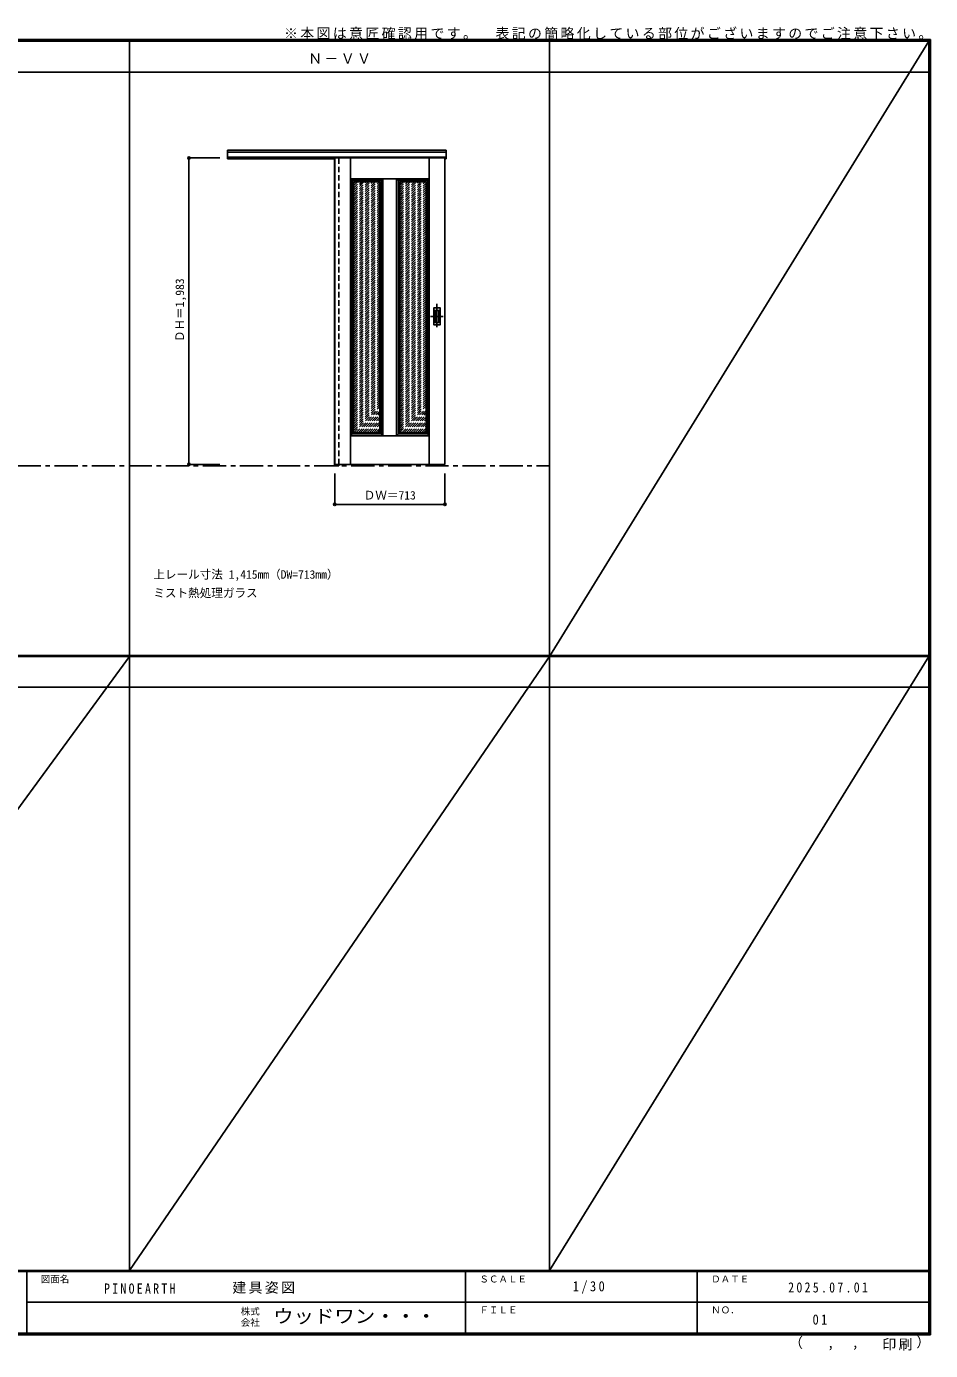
# Model space of a CAD drawing. Units: millimetres, scale not verified. Extents: x -6000 to 5700, y -4307 to 4260.
# Drawn here: x -152 to 5700, y -4307 to 4260 of the extents above; entities that cross this region are included whole.
import ezdxf
from ezdxf.enums import TextEntityAlignment as Align

# ---------------------------------------------------------------- set-up
doc = ezdxf.new("R2010")
doc.units = ezdxf.units.MM
doc.header["$LTSCALE"] = 30
doc.header["$PDMODE"] = 32
doc.header["$PDSIZE"] = 15
doc.linetypes.add('CHAIN1', pattern=[8, 5, -1, 1, -1])
doc.linetypes.add('DASHED1', pattern=[1.8, 1.2, -0.6])
for name, color, linetype in [('0-1_通り芯', 4, 'CHAIN1'), ('0-2_扉', 3, 'Continuous'), ('0-3_仕上げ', 7, 'Continuous'), ('0-4_枠', 3, 'Continuous'), ('0-6_引手', 3, 'Continuous'), ('0-A_文字', 7, 'Continuous'), ('0-B_寸法', 4, 'Continuous'), ('0-C_ハッチ', 4, 'DASHED1'), ('F-0_補助線', 7, 'Continuous'), ('F-1_枠', 6, 'Continuous'), ('F-A_文字', 7, 'Continuous')]:
    doc.layers.add(name, color=color, linetype=linetype)
doc.styles.add('ＭＳ ゴシック', font='')
doc.styles.get('ＭＳ ゴシック').set_extended_font_data('MS Gothic')

msp = doc.modelspace()

# ---------------------------------------------------------------- linework, layer by layer
at = {"layer": '0-1_通り芯'}
for p, q in [((2505.25, 2465.5), (2505.25, 2303.5)), ((2546.25, 2384.5), (2464.25, 2384.5))]:
    msp.add_line(p, q, dxfattribs=at)
at = {"layer": '0-1_通り芯', "color": 7}
msp.add_line((-5490, 1418), (3233.5, 1418), dxfattribs=at)
at = {"layer": '0-2_扉', "color": 4, "linetype": 'DASHED1'}
msp.add_line((1843.25, 3410), (1843.25, 3406), dxfattribs=at)
at = {"layer": '0-2_扉'}
for p, q in [((1843.25, 3410), (1843.25, 1427)), ((1843.25, 3410), (2556.25, 3410)), ((2556.25, 1427), (2556.25, 3410)), ((1843.25, 1427), (2556.25, 1427))]:
    msp.add_line(p, q, dxfattribs=at)
at = {"layer": '0-3_仕上げ'}
for p, q in [((1944.75, 1427), (1944.75, 3410)), ((2454.75, 1427), (2454.75, 3410)), ((2454.75, 3275), (1944.75, 3275)), ((1944.75, 3275), (1956.75, 3263)), ((2155.75, 3275), (2143.75, 3263)), ((2155.75, 1612), (2155.75, 3275)), ((2243.75, 1612), (2243.75, 3275)), ((2243.75, 3275), (2255.75, 3263)), ((2454.75, 3275), (2442.75, 3263)), ((1956.75, 1624), (1944.75, 1612)), ((2454.75, 1612), (1944.75, 1612)), ((2143.75, 1624), (2155.75, 1612)), ((2255.75, 1624), (2243.75, 1612)), ((2442.75, 1624), (2454.75, 1612))]:
    msp.add_line(p, q, dxfattribs=at)
at = {"layer": '0-3_仕上げ', "color": 3}
for p, q in [((1956.75, 1624), (1956.75, 3263)), ((1956.75, 3263), (2143.75, 3263)), ((2143.75, 1624), (2143.75, 3263)), ((2255.75, 1624), (2255.75, 3263)), ((2442.75, 3263), (2255.75, 3263)), ((2442.75, 1624), (2442.75, 3263)), ((1956.75, 1624), (2143.75, 1624)), ((2442.75, 1624), (2255.75, 1624))]:
    msp.add_line(p, q, dxfattribs=at)
at = {"layer": '0-3_仕上げ', "color": 4}
for p, q in [((1964.75, 1632), (1964.75, 3255)), ((1964.75, 3255), (2135.75, 3255)), ((2135.75, 1632), (2135.75, 3255)), ((2263.75, 1632), (2263.75, 3255)), ((2434.75, 3255), (2263.75, 3255)), ((2434.75, 1632), (2434.75, 3255)), ((1964.75, 1632), (2135.75, 1632)), ((2434.75, 1632), (2263.75, 1632))]:
    msp.add_line(p, q, dxfattribs=at)
at = {"layer": '0-4_枠'}
for p, q in [((1149.25, 3460), (2564.25, 3460)), ((1149.25, 3403), (1149.25, 3460)), ((1149.25, 3447), (2564.25, 3447)), ((2564.25, 3403), (2564.25, 3460)), ((1149.25, 3415), (2564.25, 3415)), ((1149.25, 3403), (1843.25, 3403)), ((1842.25, 3415), (1842.25, 1418)), ((1870.25, 3410), (1870.25, 3415)), ((2556.25, 3403), (2564.25, 3403)), ((1842.25, 1418), (1870.25, 1418)), ((1870.25, 1427), (1870.25, 1418))]:
    msp.add_line(p, q, dxfattribs=at)
at = {"layer": '0-4_枠', "color": 4, "linetype": 'DASHED1'}
msp.add_line((1870.25, 1427), (1870.25, 3410), dxfattribs=at)
at = {"layer": '0-6_引手'}
for p, q in [((2484.25, 2438), (2484.25, 2331)), ((2485.75, 2439.5), (2524.75, 2439.5)), ((2526.25, 2331), (2526.25, 2438)), ((2485.75, 2329.5), (2524.75, 2329.5))]:
    msp.add_line(p, q, dxfattribs=at)
at = {"layer": '0-6_引手', "color": 7}
for p, q in [((2492.75, 2422), (2492.75, 2347)), ((2494.25, 2423.5), (2516.25, 2423.5)), ((2517.75, 2347), (2517.75, 2422)), ((2494.25, 2345.5), (2516.25, 2345.5))]:
    msp.add_line(p, q, dxfattribs=at)
at = {"layer": '0-6_引手'}
for centre, start, end in [((2485.75, 2438), 90, 180), ((2524.75, 2438), 0, 90), ((2485.75, 2331), 180, 270), ((2524.75, 2331), 270, 0)]:
    msp.add_arc(centre, 1.5, start, end, dxfattribs=at)
at = {"layer": '0-6_引手', "color": 7}
for centre, start, end in [((2494.25, 2422), 90, 180), ((2516.25, 2422), 0, 90), ((2494.25, 2347), 180, 270), ((2516.25, 2347), 270, 0)]:
    msp.add_arc(centre, 1.5, start, end, dxfattribs=at)
at = {"layer": '0-B_寸法'}
for p, q in [((899.25, 3410), (899.25, 1427)), ((899.25, 3410), (1099.25, 3410)), ((899.25, 1427), (1099.25, 1427)), ((1843.25, 1168), (1843.25, 1368)), ((2556.25, 1168), (2556.25, 1368)), ((2556.25, 1168), (1843.25, 1168))]:
    msp.add_line(p, q, dxfattribs=at)
at = {"layer": '0-B_寸法', "color": 7}
for p in [(899.25, 3410), (899.25, 1427), (1843.25, 1168), (2556.25, 1168)]:
    msp.add_point(p, dxfattribs=at)
at = {"layer": '0-C_ハッチ'}
for p, q in [((1964.75, 3242.67), (1977.08, 3255)), ((1964.75, 3087.1), (2132.65, 3255)), ((1964.75, 3228.53), (1991.22, 3255)), ((1964.75, 3214.38), (2005.37, 3255)), ((1964.75, 3200.24), (2019.51, 3255)), ((1964.75, 3186.1), (2033.65, 3255)), ((1964.75, 3171.96), (2047.79, 3255)), ((1964.75, 3157.82), (2061.94, 3255)), ((1964.75, 3143.67), (2076.08, 3255)), ((1964.75, 3129.53), (2090.22, 3255)), ((1964.75, 3115.39), (2104.36, 3255)), ((1964.75, 3101.25), (2118.5, 3255)), ((1964.75, 3072.96), (2135.75, 3243.96)), ((1964.75, 3058.82), (2135.75, 3229.82)), ((1964.75, 3044.68), (2135.75, 3215.68)), ((1964.75, 3030.54), (2135.75, 3201.54)), ((1964.75, 3016.39), (2135.75, 3187.39)), ((1964.75, 3002.25), (2135.75, 3173.25)), ((2263.75, 3244.68), (2274.07, 3255)), ((2263.75, 3089.12), (2429.63, 3255)), ((2263.75, 3230.54), (2288.21, 3255)), ((2263.75, 3216.4), (2302.35, 3255)), ((2263.75, 3202.26), (2316.49, 3255)), ((2263.75, 3188.11), (2330.64, 3255)), ((2263.75, 3173.97), (2344.78, 3255)), ((2263.75, 3159.83), (2358.92, 3255)), ((2263.75, 3145.69), (2373.06, 3255)), ((2263.75, 3131.55), (2387.2, 3255)), ((2263.75, 3117.4), (2401.35, 3255)), ((2263.75, 3103.26), (2415.49, 3255)), ((2263.75, 3074.98), (2434.75, 3245.98)), ((2263.75, 3060.84), (2434.75, 3231.84)), ((2263.75, 3046.69), (2434.75, 3217.69)), ((2263.75, 3032.55), (2434.75, 3203.55)), ((2263.75, 3018.41), (2434.75, 3189.41)), ((2263.75, 3004.27), (2434.75, 3175.27)), ((1964.75, 2988.11), (2135.75, 3159.11)), ((1964.75, 2973.97), (2135.75, 3144.97)), ((1964.75, 2959.83), (2135.75, 3130.83)), ((1964.75, 2945.68), (2135.75, 3116.68)), ((1964.75, 2931.54), (2135.75, 3102.54)), ((1964.75, 2917.4), (2135.75, 3088.4)), ((2263.75, 2990.12), (2434.75, 3161.12)), ((2263.75, 2975.98), (2434.75, 3146.98)), ((2263.75, 2961.84), (2434.75, 3132.84)), ((2263.75, 2947.7), (2434.75, 3118.7)), ((2263.75, 2933.56), (2434.75, 3104.56)), ((2263.75, 2919.41), (2434.75, 3090.41)), ((1964.75, 2903.26), (2135.75, 3074.26)), ((1964.75, 2889.11), (2135.75, 3060.11)), ((1964.75, 2874.97), (2135.75, 3045.97)), ((1964.75, 2860.83), (2135.75, 3031.83)), ((1964.75, 2846.69), (2135.75, 3017.69)), ((1964.75, 2832.55), (2135.75, 3003.55)), ((2263.75, 2905.27), (2434.75, 3076.27)), ((2263.75, 2891.13), (2434.75, 3062.13)), ((2263.75, 2876.99), (2434.75, 3047.99)), ((2263.75, 2862.85), (2434.75, 3033.85)), ((2263.75, 2848.7), (2434.75, 3019.7)), ((2263.75, 2834.56), (2434.75, 3005.56)), ((1964.75, 2818.4), (2135.75, 2989.4)), ((1964.75, 2804.26), (2135.75, 2975.26)), ((1964.75, 2790.12), (2135.75, 2961.12)), ((1964.75, 2775.98), (2135.75, 2946.98)), ((1964.75, 2761.84), (2135.75, 2932.84)), ((1964.75, 2747.69), (2135.75, 2918.69)), ((2263.75, 2820.42), (2434.75, 2991.42)), ((2263.75, 2806.28), (2434.75, 2977.28)), ((2263.75, 2792.13), (2434.75, 2963.13)), ((2263.75, 2777.99), (2434.75, 2948.99)), ((2263.75, 2763.85), (2434.75, 2934.85)), ((2263.75, 2749.71), (2434.75, 2920.71)), ((1964.75, 2733.55), (2135.75, 2904.55)), ((1964.75, 2719.41), (2135.75, 2890.41)), ((1964.75, 2705.27), (2135.75, 2876.27)), ((1964.75, 2691.12), (2135.75, 2862.12)), ((1964.75, 2676.98), (2135.75, 2847.98)), ((1964.75, 2662.84), (2135.75, 2833.84)), ((2263.75, 2735.57), (2434.75, 2906.57)), ((2263.75, 2721.42), (2434.75, 2892.42)), ((2263.75, 2707.28), (2434.75, 2878.28)), ((2263.75, 2693.14), (2434.75, 2864.14)), ((2263.75, 2679), (2434.75, 2850)), ((2263.75, 2664.86), (2434.75, 2835.86)), ((1964.75, 2648.7), (2135.75, 2819.7)), ((1964.75, 2634.56), (2135.75, 2805.56)), ((1964.75, 2620.41), (2135.75, 2791.41)), ((1964.75, 2606.27), (2135.75, 2777.27)), ((1964.75, 2592.13), (2135.75, 2763.13)), ((1964.75, 2577.99), (2135.75, 2748.99)), ((2263.75, 2650.71), (2434.75, 2821.71)), ((2263.75, 2636.57), (2434.75, 2807.57)), ((2263.75, 2622.43), (2434.75, 2793.43)), ((2263.75, 2608.29), (2434.75, 2779.29)), ((2263.75, 2594.14), (2434.75, 2765.14)), ((2263.75, 2580), (2434.75, 2751)), ((1964.75, 2563.85), (2135.75, 2734.85)), ((1964.75, 2549.7), (2135.75, 2720.7)), ((1964.75, 2535.56), (2135.75, 2706.56)), ((1964.75, 2521.42), (2135.75, 2692.42)), ((1964.75, 2507.28), (2135.75, 2678.28)), ((1964.75, 2493.13), (2135.75, 2664.13)), ((2263.75, 2565.86), (2434.75, 2736.86)), ((2263.75, 2551.72), (2434.75, 2722.72)), ((2263.75, 2537.58), (2434.75, 2708.58)), ((2263.75, 2523.43), (2434.75, 2694.43)), ((2263.75, 2509.29), (2434.75, 2680.29)), ((2263.75, 2495.15), (2434.75, 2666.15)), ((1964.75, 2478.99), (2135.75, 2649.99)), ((1964.75, 2464.85), (2135.75, 2635.85)), ((1964.75, 2450.71), (2135.75, 2621.71)), ((1964.75, 2436.57), (2135.75, 2607.57)), ((1964.75, 2422.42), (2135.75, 2593.42)), ((1964.75, 2408.28), (2135.75, 2579.28)), ((2263.75, 2481.01), (2434.75, 2652.01)), ((2263.75, 2466.87), (2434.75, 2637.87)), ((2263.75, 2452.72), (2434.75, 2623.72)), ((2263.75, 2438.58), (2434.75, 2609.58)), ((2263.75, 2424.44), (2434.75, 2595.44)), ((2263.75, 2410.3), (2434.75, 2581.3)), ((1964.75, 2394.14), (2135.75, 2565.14)), ((1964.75, 2380), (2135.75, 2551)), ((1964.75, 2365.86), (2135.75, 2536.86)), ((1964.75, 2351.71), (2135.75, 2522.71)), ((1964.75, 2337.57), (2135.75, 2508.57)), ((1964.75, 2323.43), (2135.75, 2494.43)), ((2263.75, 2396.15), (2434.75, 2567.15)), ((2263.75, 2382.01), (2434.75, 2553.01)), ((2263.75, 2367.87), (2434.75, 2538.87)), ((2263.75, 2353.73), (2434.75, 2524.73)), ((2263.75, 2339.59), (2434.75, 2510.59)), ((2263.75, 2325.44), (2434.75, 2496.44)), ((1964.75, 2309.29), (2135.75, 2480.29)), ((1964.75, 2295.14), (2135.75, 2466.14)), ((1964.75, 2281), (2135.75, 2452)), ((1964.75, 2266.86), (2135.75, 2437.86)), ((1964.75, 2252.72), (2135.75, 2423.72)), ((1964.75, 2238.58), (2135.75, 2409.58)), ((2263.75, 2311.3), (2434.75, 2482.3)), ((2263.75, 2297.16), (2434.75, 2468.16)), ((2263.75, 2283.02), (2434.75, 2454.02)), ((2263.75, 2268.88), (2434.75, 2439.88)), ((2263.75, 2254.73), (2434.75, 2425.73)), ((2263.75, 2240.59), (2434.75, 2411.59)), ((1964.75, 2224.43), (2135.75, 2395.43)), ((1964.75, 2210.29), (2135.75, 2381.29)), ((1964.75, 2196.15), (2135.75, 2367.15)), ((1964.75, 2182.01), (2135.75, 2353.01)), ((1964.75, 2167.87), (2135.75, 2338.87)), ((1964.75, 2153.72), (2135.75, 2324.72)), ((2263.75, 2226.45), (2434.75, 2397.45)), ((2263.75, 2212.31), (2434.75, 2383.31)), ((2263.75, 2198.17), (2434.75, 2369.17)), ((2263.75, 2184.02), (2434.75, 2355.02)), ((2263.75, 2169.88), (2434.75, 2340.88)), ((2263.75, 2155.74), (2434.75, 2326.74)), ((1964.75, 2139.58), (2135.75, 2310.58)), ((1964.75, 2125.44), (2135.75, 2296.44)), ((1964.75, 2111.3), (2135.75, 2282.3)), ((1964.75, 2097.15), (2135.75, 2268.15)), ((1964.75, 2083.01), (2135.75, 2254.01)), ((1964.75, 2068.87), (2135.75, 2239.87)), ((2263.75, 2141.6), (2434.75, 2312.6)), ((2263.75, 2127.45), (2434.75, 2298.45)), ((2263.75, 2113.31), (2434.75, 2284.31)), ((2263.75, 2099.17), (2434.75, 2270.17)), ((2263.75, 2085.03), (2434.75, 2256.03)), ((2263.75, 2070.89), (2434.75, 2241.89)), ((2263.75, 2056.74), (2434.75, 2227.74)), ((1964.75, 2054.73), (2135.75, 2225.73)), ((1964.75, 2040.59), (2135.75, 2211.59)), ((1964.75, 2026.44), (2135.75, 2197.44)), ((1964.75, 2012.3), (2135.75, 2183.3)), ((1964.75, 1998.16), (2135.75, 2169.16)), ((1964.75, 1984.02), (2135.75, 2155.02)), ((2263.75, 2042.6), (2434.75, 2213.6)), ((2263.75, 2028.46), (2434.75, 2199.46)), ((2263.75, 2014.32), (2434.75, 2185.32)), ((2263.75, 2000.18), (2434.75, 2171.18)), ((2263.75, 1986.03), (2434.75, 2157.03)), ((2263.75, 1971.89), (2434.75, 2142.89)), ((1964.75, 1969.88), (2135.75, 2140.88)), ((1964.75, 1955.73), (2135.75, 2126.73)), ((1964.75, 1941.59), (2135.75, 2112.59)), ((1964.75, 1927.45), (2135.75, 2098.45)), ((1964.75, 1913.31), (2135.75, 2084.31)), ((1964.75, 1899.17), (2135.75, 2070.17)), ((2263.75, 1957.75), (2434.75, 2128.75)), ((2263.75, 1943.61), (2434.75, 2114.61)), ((2263.75, 1929.46), (2434.75, 2100.46)), ((2263.75, 1915.32), (2434.75, 2086.32)), ((2263.75, 1901.18), (2434.75, 2072.18)), ((2263.75, 1887.04), (2434.75, 2058.04)), ((1964.75, 1885.02), (2135.75, 2056.02)), ((1964.75, 1870.88), (2135.75, 2041.88)), ((1964.75, 1856.74), (2135.75, 2027.74)), ((1964.75, 1842.6), (2135.75, 2013.6)), ((1964.75, 1828.45), (2135.75, 1999.45)), ((1964.75, 1814.31), (2135.75, 1985.31)), ((1964.75, 1800.17), (2135.75, 1971.17)), ((2263.75, 1872.9), (2434.75, 2043.9)), ((2263.75, 1858.75), (2434.75, 2029.75)), ((2263.75, 1844.61), (2434.75, 2015.61)), ((2263.75, 1830.47), (2434.75, 2001.47)), ((2263.75, 1816.33), (2434.75, 1987.33)), ((2263.75, 1802.19), (2434.75, 1973.19)), ((1964.75, 1786.03), (2135.75, 1957.03)), ((1964.75, 1771.89), (2135.75, 1942.89)), ((1964.75, 1757.74), (2135.75, 1928.74)), ((1964.75, 1743.6), (2135.75, 1914.6)), ((1964.75, 1729.46), (2135.75, 1900.46)), ((1964.75, 1715.32), (2135.75, 1886.32)), ((2263.75, 1788.04), (2434.75, 1959.04)), ((2263.75, 1773.9), (2434.75, 1944.9)), ((2263.75, 1759.76), (2434.75, 1930.76)), ((2263.75, 1745.62), (2434.75, 1916.62)), ((2263.75, 1731.47), (2434.75, 1902.47)), ((2263.75, 1717.33), (2434.75, 1888.33)), ((1964.75, 1701.18), (2135.75, 1872.18)), ((1964.75, 1687.03), (2135.75, 1858.03)), ((1964.75, 1672.89), (2135.75, 1843.89)), ((1964.75, 1658.75), (2135.75, 1829.75)), ((1964.75, 1644.61), (2135.75, 1815.61)), ((1966.29, 1632), (2135.75, 1801.46)), ((2263.75, 1703.19), (2434.75, 1874.19)), ((2263.75, 1689.05), (2434.75, 1860.05)), ((2263.75, 1674.91), (2434.75, 1845.91)), ((2263.75, 1660.76), (2434.75, 1831.76)), ((2263.75, 1646.62), (2434.75, 1817.62)), ((2263.75, 1632.48), (2434.75, 1803.48)), ((1980.43, 1632), (2135.75, 1787.32)), ((1994.57, 1632), (2135.75, 1773.18)), ((2008.71, 1632), (2135.75, 1759.04)), ((2022.85, 1632), (2135.75, 1744.9)), ((2037, 1632), (2135.75, 1730.75)), ((2051.14, 1632), (2135.75, 1716.61)), ((2277.41, 1632), (2434.75, 1789.34)), ((2291.55, 1632), (2434.75, 1775.2)), ((2305.7, 1632), (2434.75, 1761.05)), ((2319.84, 1632), (2434.75, 1746.91)), ((2333.98, 1632), (2434.75, 1732.77)), ((2348.12, 1632), (2434.75, 1718.63)), ((2065.28, 1632), (2135.75, 1702.47)), ((2079.42, 1632), (2135.75, 1688.33)), ((2093.56, 1632), (2135.75, 1674.19)), ((2107.71, 1632), (2135.75, 1660.04)), ((2121.85, 1632), (2135.75, 1645.9)), ((2362.27, 1632), (2434.75, 1704.48)), ((2376.41, 1632), (2434.75, 1690.34)), ((2390.55, 1632), (2434.75, 1676.2)), ((2404.69, 1632), (2434.75, 1662.06)), ((2418.83, 1632), (2434.75, 1647.92)), ((2432.98, 1632), (2434.75, 1633.77))]:
    msp.add_line(p, q, dxfattribs=at)
at = {"layer": 'F-0_補助線'}
for p, q in [((5690, 4165), (3233.5, 184.5)), ((515, 184.5), (-2397.5, -3790)), ((3237.2, 190.5), (515, -3790)), ((5690, 184.5), (3233.5, -3790))]:
    msp.add_line(p, q, dxfattribs=at)
at = {"layer": 'F-1_枠'}
for p, q in [((-6000, 4175), (5700, 4175)), ((-6000, 4170), (5700, 4170)), ((-6000, 4165), (5700, 4165)), ((515, -3790), (515, 4175)), ((3233.5, -3790), (3233.5, 4175)), ((5690, 4175), (5690, -4205)), ((5695, 4175), (5695, -4205)), ((5700, 4175), (5700, -4205)), ((-6000, 3965), (5700, 3965)), ((-6000, 190.5), (5700, 190.5)), ((-6000, 187.5), (5700, 187.5)), ((-6000, 184.5), (5700, 184.5)), ((-6000, -15.5), (5700, -15.5)), ((5700, -3790), (-6000, -3790)), ((5700, -3795), (-6000, -3795)), ((-150, -3795), (-150, -4195)), ((2690, -3795), (2690, -4195)), ((4190, -3795), (4190, -4195)), ((-150, -3995), (5690, -3995.01)), ((5700, -4195), (-6000, -4195)), ((5700, -4200), (-6000, -4200)), ((5700, -4205), (-6000, -4205))]:
    msp.add_line(p, q, dxfattribs=at)

# ---------------------------------------------------------------- texts
at = {"layer": '0-A_文字', "style": 'ＭＳ ゴシック'}
for s, p in [('上レール寸法 1,415mm（DW=713mm）', (669.25, 670.5)), ('ミスト熱処理ガラス', (669.25, 550.5))]:
    msp.add_text(s, height=54.99, dxfattribs=at).set_placement(p, align=Align.BOTTOM_LEFT)
at = {"layer": '0-A_文字', "char_height": 65.98, "attachment_point": 7, "style": 'ＭＳ ゴシック'}
for s, insert in [('\\T1.17;※本図は意匠確認用です。\u3000表記の簡略化している部位がございますのでご注意下さい。', (1515, 4175)), ('\\T1.17;Ｎ－ＶＶ', (1671.75, 4020))]:
    msp.add_mtext(s, dxfattribs=dict(at, insert=insert))
at = {"layer": '0-B_寸法', "color": 7, "style": 'ＭＳ ゴシック'}
msp.add_text('ＤＨ＝1,983', height=54.99, rotation=90, dxfattribs=at).set_placement((884.25, 2218.25), align=Align.BOTTOM_LEFT)
msp.add_text('ＤＷ＝713', height=54.99, dxfattribs=at).set_placement((2031, 1183), align=Align.BOTTOM_LEFT)
at = {"layer": 'F-A_文字', "style": 'ＭＳ ゴシック'}
for s, height, p in [('図面名', 43.99, (-60, -3880)), ('ＳＣＡＬＥ', 43.99, (2780, -3880)), ('ＤＡＴＥ', 43.99, (4280, -3880)), ('株式', 43.99, (1235, -4089)), ('ＦＩＬＥ', 43.99, (2780, -4080)), ('ＮＯ．', 43.99, (4280, -4080)), ('会社', 43.99, (1235, -4161)), ('（', 65.98, (4784.03, -4308.31)), (',', 65.98, (5031.28, -4308.31)), (',', 65.98, (5190.2, -4305.53)), ('）', 65.98, (5608.4, -4304.13))]:
    msp.add_text(s, height=height, dxfattribs=at).set_placement(p, align=Align.BOTTOM_LEFT)
at = {"layer": 'F-A_文字', "style": 'ＭＳ ゴシック', "width": 1.1}
msp.add_text('ウッドワン・・・', height=87.98, dxfattribs=at).set_placement((1445, -4155), align=Align.BOTTOM_LEFT)
at = {"layer": 'F-A_文字', "char_height": 65.98, "attachment_point": 7, "style": 'ＭＳ ゴシック'}
for s, insert in [('\\T1.38;\\W0.9;1/30', (3383.75, -3940)), ('\\T1.39;\\W0.85;PINOEARTH', (350, -3940)), ('\\T1.17;建具姿図', (1180.42, -3940)), ('\\T1.39;\\W0.85;2025.07.01', (4778.75, -3932.5)), ('\\T1.36;\\W0.9;01', (4936.25, -4140)), ('\\T1.17;印刷', (5388.15, -4306.92))]:
    msp.add_mtext(s, dxfattribs=dict(at, insert=insert))

doc.saveas('drawing.dxf')
